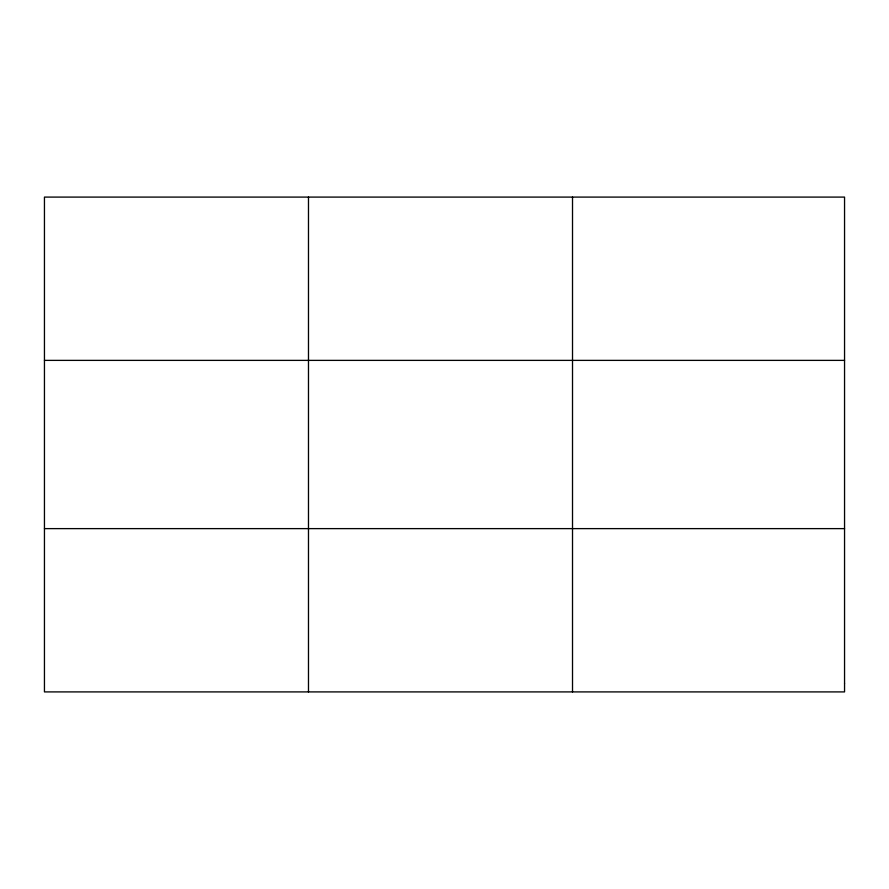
<?xml version="1.0" encoding="UTF-8"?>
<svg xmlns="http://www.w3.org/2000/svg" width="889" height="889" viewBox="0 0 889 889"><rect width="100%" height="100%" fill="white"/><g stroke="black" fill="none" stroke-linecap="round" stroke-linejoin="round"><path stroke-width="1.33" d="M308.483 691.909L308.483 197.091M572.516 691.909L572.516 197.091M44.45 360.378L844.55 360.378M44.45 528.622L844.55 528.622M844.55 683.319L844.55 691.909L44.45 691.909L44.45 197.091L844.55 197.091L844.55 683.319"/></g></svg>
